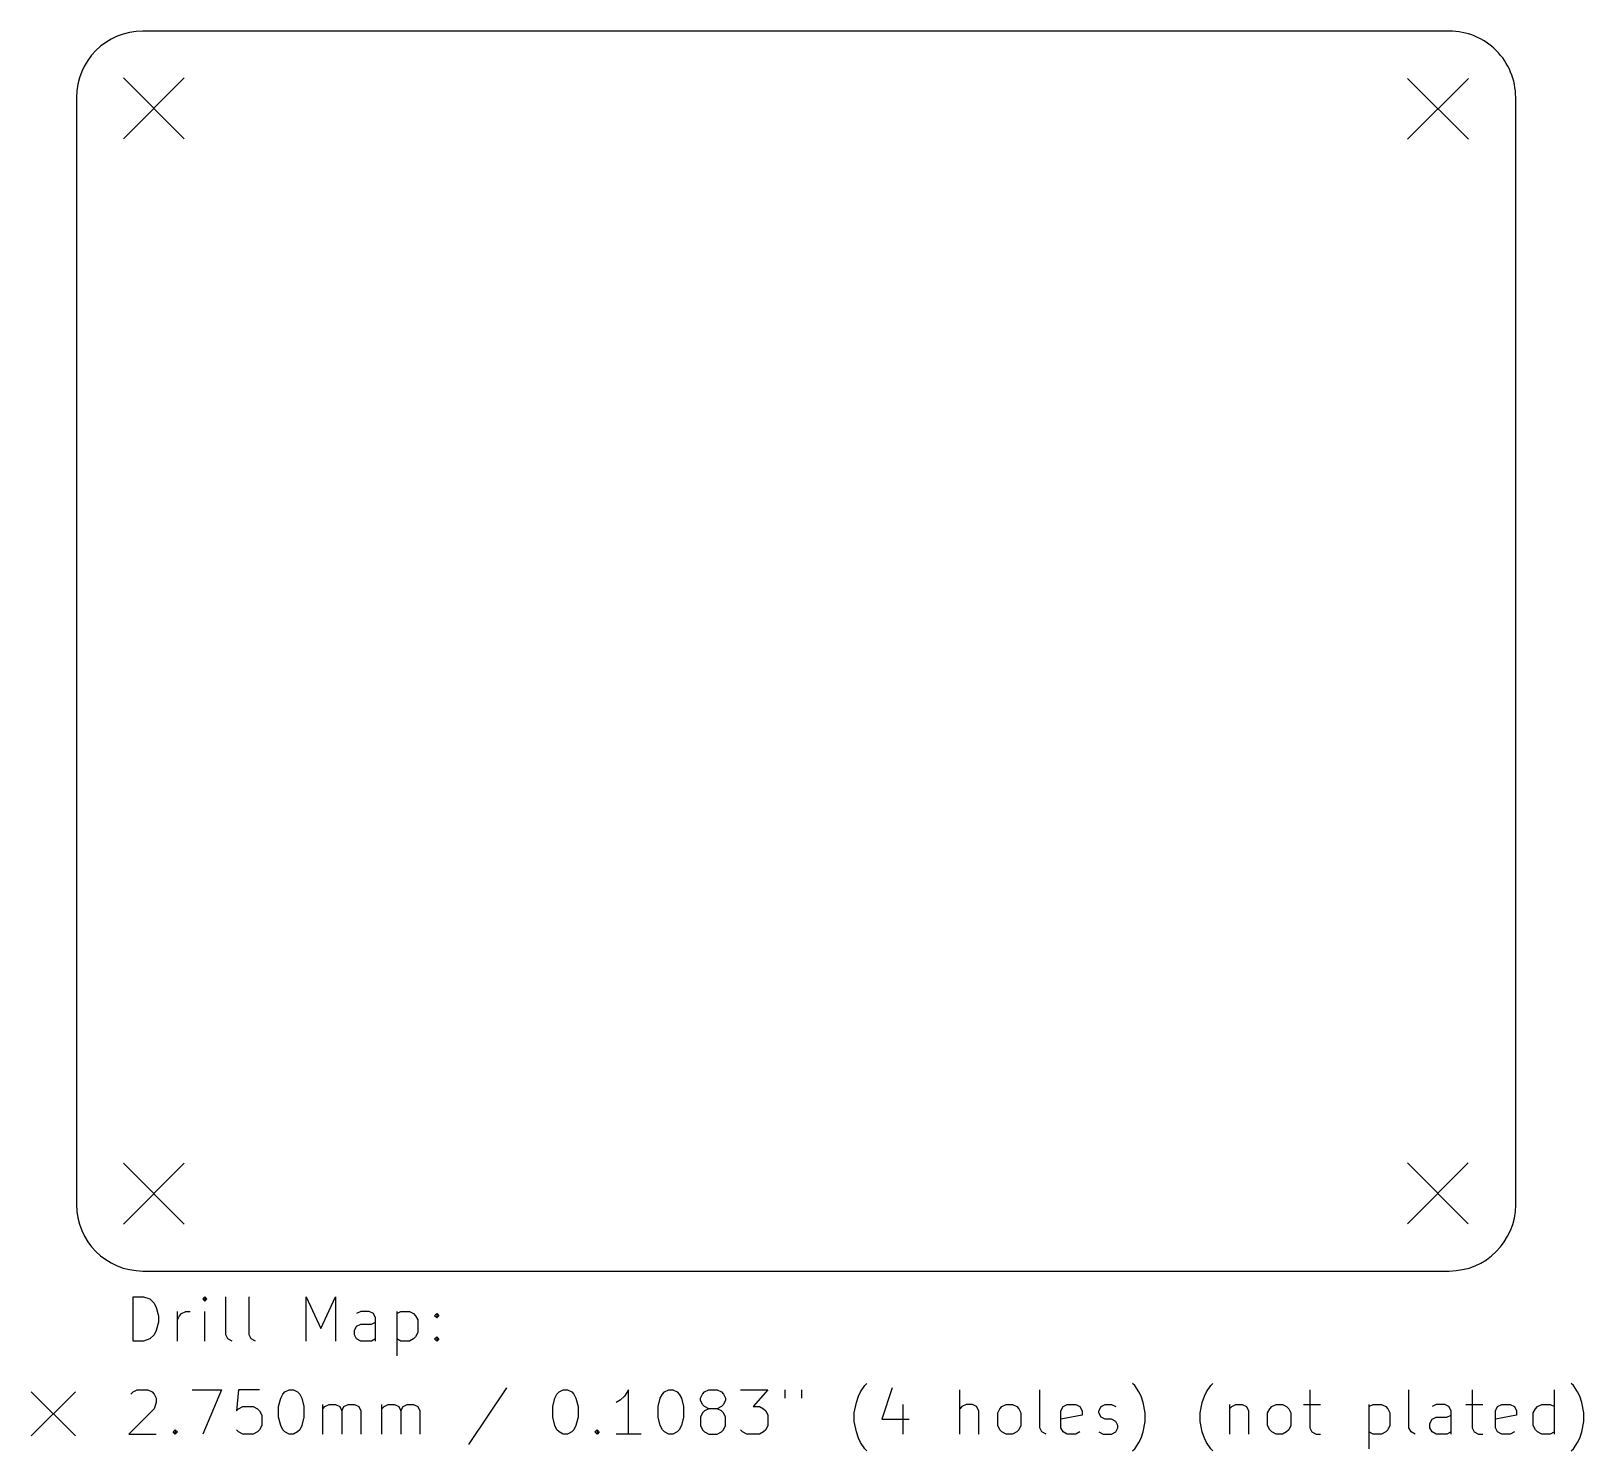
# Model space of a CAD drawing. Extents: x 76.5 to 146.6, y -124.9 to -60.8.
import ezdxf

# ---------------------------------------------------------------- set-up
doc = ezdxf.new("R2010")
doc.units = 0
doc.layers.add('BLACK', color=7, linetype='CONTINUOUS')

msp = doc.modelspace()

# ---------------------------------------------------------------- linework, layer by layer
at = {"layer": 'BLACK', "linetype": 'CONTINUOUS'}
for p, q in [((140.546356, -60.817611), (81.546356, -60.817611)), ((80.665, -62.935), (83.415, -65.685)), ((83.415, -62.935), (80.665, -65.685)), ((138.665, -62.955), (141.415, -65.705)), ((141.415, -62.955), (138.665, -65.705)), ((78.546356, -63.817611), (78.546356, -113.817611)), ((143.546351, -113.822847), (143.546356, -63.817611)), ((80.665, -111.945), (83.415, -114.695)), ((83.415, -111.945), (80.665, -114.695)), ((138.655, -111.935), (141.405, -114.685)), ((141.405, -111.935), (138.655, -114.685)), ((81.546356, -116.817611), (140.546356, -116.817611)), ((81.104124, -119.982449), (81.104124, -117.982449)), ((81.104124, -117.982449), (81.580314, -117.982449)), ((81.580314, -117.982449), (81.866029, -118.077687)), ((81.866029, -118.077687), (82.056505, -118.268163)), ((82.056505, -118.268163), (82.151743, -118.458639)), ((82.151743, -118.458639), (82.246981, -118.839591)), ((84.342219, -117.982449), (84.246981, -118.077687)), ((84.246981, -118.077687), (84.342219, -118.172925)), ((84.437457, -118.077687), (84.342219, -117.982449)), ((84.342219, -117.982449), (84.342219, -118.172925)), ((84.342219, -118.172925), (84.437457, -118.077687)), ((85.2946, -119.696734), (85.2946, -117.982449)), ((86.342219, -119.696734), (86.342219, -117.982449)), ((88.913648, -119.982449), (88.913648, -117.982449)), ((88.913648, -117.982449), (89.580315, -119.41102)), ((89.580315, -119.41102), (90.246981, -117.982449)), ((90.246981, -117.982449), (90.246981, -119.982449)), ((82.246981, -119.125306), (82.151743, -119.506258)), ((82.246981, -118.839591), (82.246981, -119.125306)), ((83.104124, -119.982449), (83.104124, -118.649115)), ((83.104124, -119.030068), (83.199362, -118.839591)), ((83.199362, -118.839591), (83.2946, -118.744353)), ((83.2946, -118.744353), (83.485076, -118.649115)), ((83.485076, -118.649115), (83.675553, -118.649115)), ((84.342219, -119.982449), (84.342219, -118.649115)), ((91.389838, -118.649115), (91.199362, -118.744353)), ((91.199362, -119.315782), (91.389838, -119.220544)), ((91.770791, -118.649115), (91.389838, -118.649115)), ((91.389838, -119.220544), (91.866029, -119.220544)), ((91.961267, -118.744353), (91.770791, -118.649115)), ((91.866029, -119.220544), (92.056505, -119.125306)), ((92.056505, -118.93483), (91.961267, -118.744353)), ((92.056505, -119.982449), (92.056505, -118.93483)), ((93.008886, -118.649115), (93.008886, -120.649115)), ((93.008886, -118.744353), (93.199362, -118.649115)), ((93.199362, -118.649115), (93.580315, -118.649115)), ((93.580315, -118.649115), (93.770791, -118.744353)), ((93.770791, -118.744353), (93.866029, -118.839591)), ((93.866029, -118.839591), (93.961267, -119.030068)), ((93.961267, -119.030068), (93.961267, -119.601496)), ((94.723172, -118.839591), (94.81841, -118.744353)), ((94.81841, -118.93483), (94.723172, -118.839591)), ((94.81841, -118.744353), (94.913648, -118.839591)), ((94.81841, -118.744353), (94.81841, -118.93483)), ((94.913648, -118.839591), (94.81841, -118.93483)), ((81.866029, -119.887211), (81.580314, -119.982449)), ((82.056505, -119.696734), (81.866029, -119.887211)), ((82.151743, -119.506258), (82.056505, -119.696734)), ((85.389838, -119.887211), (85.2946, -119.696734)), ((85.580314, -119.982449), (85.389838, -119.887211)), ((86.437457, -119.887211), (86.342219, -119.696734)), ((86.627933, -119.982449), (86.437457, -119.887211)), ((91.104124, -119.506258), (91.199362, -119.315782)), ((91.104124, -119.696734), (91.104124, -119.506258)), ((91.199362, -119.887211), (91.104124, -119.696734)), ((91.389838, -119.982449), (91.199362, -119.887211)), ((92.056505, -119.887211), (91.866029, -119.982449)), ((93.199362, -119.982449), (93.008886, -119.887211)), ((93.770791, -119.887211), (93.580315, -119.982449)), ((93.866029, -119.791972), (93.770791, -119.887211)), ((93.961267, -119.601496), (93.866029, -119.791972)), ((94.723172, -119.887211), (94.81841, -119.791972)), ((94.81841, -119.982449), (94.723172, -119.887211)), ((94.81841, -119.791972), (94.913648, -119.887211)), ((94.81841, -119.791972), (94.81841, -119.982449)), ((94.913648, -119.887211), (94.81841, -119.982449)), ((81.580314, -119.982449), (81.104124, -119.982449)), ((91.866029, -119.982449), (91.389838, -119.982449)), ((93.580315, -119.982449), (93.199362, -119.982449)), ((113.96127, -122.277687), (114.151746, -121.991972)), ((114.151746, -121.991972), (114.246985, -121.896734)), ((126.342224, -121.991972), (126.246986, -121.896734)), ((126.5327, -122.277687), (126.342224, -121.991972)), ((129.580319, -122.277687), (129.770795, -121.991972)), ((129.770795, -121.991972), (129.866034, -121.896734)), ((146.151749, -121.991972), (146.056511, -121.896734)), ((146.342225, -122.277687), (146.151749, -121.991972)), ((76.496356, -122.267611), (78.496356, -124.267611)), ((78.496356, -122.267611), (76.496356, -124.267611)), ((81.008886, -122.372925), (81.104124, -122.277687)), ((81.104124, -122.277687), (81.2946, -122.182449)), ((81.2946, -122.182449), (81.770791, -122.182449)), ((81.770791, -122.182449), (81.961267, -122.277687)), ((81.961267, -122.277687), (82.056505, -122.372925)), ((82.056505, -122.372925), (82.151743, -122.563401)), ((82.151743, -122.563401), (82.151743, -122.753877)), ((83.770791, -122.182449), (85.104124, -122.182449)), ((85.104124, -122.182449), (84.246981, -124.182449)), ((85.866029, -122.182449), (85.770791, -123.13483)), ((86.81841, -122.182449), (85.866029, -122.182449)), ((87.675553, -122.944353), (87.770791, -122.563401)), ((87.770791, -122.563401), (87.866029, -122.372925)), ((87.866029, -122.372925), (87.961267, -122.277687)), ((87.961267, -122.277687), (88.151743, -122.182449)), ((88.151743, -122.182449), (88.34222, -122.182449)), ((88.34222, -122.182449), (88.532696, -122.277687)), ((88.532696, -122.277687), (88.627934, -122.372925)), ((88.627934, -122.372925), (88.723172, -122.563401)), ((88.723172, -122.563401), (88.81841, -122.944353)), ((97.961268, -122.087211), (96.246983, -124.658639)), ((100.056507, -122.944353), (100.151745, -122.563401)), ((100.151745, -122.563401), (100.246983, -122.372925)), ((100.246983, -122.372925), (100.342221, -122.277687)), ((100.342221, -122.277687), (100.532697, -122.182449)), ((100.532697, -122.182449), (100.723174, -122.182449)), ((100.723174, -122.182449), (100.91365, -122.277687)), ((100.91365, -122.277687), (101.008888, -122.372925)), ((101.008888, -122.372925), (101.104126, -122.563401)), ((101.104126, -122.563401), (101.199364, -122.944353)), ((103.104126, -122.658639), (102.91365, -122.753877)), ((103.294602, -122.468163), (103.104126, -122.658639)), ((103.485078, -122.182449), (103.294602, -122.468163)), ((103.485078, -124.182449), (103.485078, -122.182449)), ((104.818412, -122.944353), (104.91365, -122.563401)), ((104.91365, -122.563401), (105.008888, -122.372925)), ((105.008888, -122.372925), (105.104126, -122.277687)), ((105.104126, -122.277687), (105.294602, -122.182449)), ((105.294602, -122.182449), (105.485079, -122.182449)), ((105.485079, -122.182449), (105.675555, -122.277687)), ((105.675555, -122.277687), (105.770793, -122.372925)), ((105.770793, -122.372925), (105.866031, -122.563401)), ((105.866031, -122.563401), (105.961269, -122.944353)), ((106.723174, -122.563401), (106.818412, -122.372925)), ((106.723174, -122.658639), (106.723174, -122.563401)), ((106.818412, -122.849115), (106.723174, -122.658639)), ((106.818412, -122.372925), (106.91365, -122.277687)), ((106.91365, -122.277687), (107.104126, -122.182449)), ((107.104126, -122.182449), (107.485079, -122.182449)), ((107.485079, -122.182449), (107.675555, -122.277687)), ((107.675555, -122.277687), (107.770793, -122.372925)), ((107.770793, -122.372925), (107.866031, -122.563401)), ((107.866031, -122.658639), (107.770793, -122.849115)), ((107.866031, -122.563401), (107.866031, -122.658639)), ((108.532698, -122.182449), (109.770793, -122.182449)), ((109.770793, -122.182449), (109.104126, -122.944353)), ((110.532698, -122.182449), (110.532698, -122.563401)), ((111.294603, -122.182449), (111.294603, -122.563401)), ((113.770794, -122.753877), (113.866032, -122.468163)), ((113.866032, -122.468163), (113.96127, -122.277687)), ((115.389841, -122.087211), (114.913651, -123.515782)), ((118.437461, -124.182449), (118.437461, -122.182449)), ((122.056509, -123.896734), (122.056509, -122.182449)), ((126.627938, -122.468163), (126.5327, -122.277687)), ((126.723176, -122.753877), (126.627938, -122.468163)), ((129.389843, -122.753877), (129.485081, -122.468163)), ((129.485081, -122.468163), (129.580319, -122.277687)), ((134.246986, -122.182449), (134.246986, -123.896734)), ((138.723177, -123.896734), (138.723177, -122.182449)), ((141.58032, -122.182449), (141.58032, -123.896734)), ((145.294606, -124.182449), (145.294606, -122.182449)), ((146.437463, -122.468163), (146.342225, -122.277687)), ((146.532701, -122.753877), (146.437463, -122.468163)), ((82.056505, -123.039591), (80.913648, -124.182449)), ((82.151743, -122.753877), (82.056505, -123.039591)), ((85.770791, -123.13483), (85.866029, -123.039591)), ((85.866029, -123.039591), (86.056505, -122.944353)), ((86.056505, -122.944353), (86.532696, -122.944353)), ((86.532696, -122.944353), (86.723172, -123.039591)), ((86.723172, -123.039591), (86.81841, -123.13483)), ((86.81841, -123.13483), (86.913648, -123.325306)), ((86.913648, -123.325306), (86.913648, -123.801496)), ((87.675553, -123.420544), (87.675553, -122.944353)), ((87.770791, -123.801496), (87.675553, -123.420544)), ((88.81841, -123.420544), (88.723172, -123.801496)), ((88.81841, -122.944353), (88.81841, -123.420544)), ((89.675553, -124.182449), (89.675553, -122.849115)), ((89.675553, -123.039591), (89.770791, -122.944353)), ((89.770791, -122.944353), (89.961267, -122.849115)), ((89.961267, -122.849115), (90.246982, -122.849115)), ((90.246982, -122.849115), (90.437458, -122.944353)), ((90.437458, -122.944353), (90.532696, -123.13483)), ((90.532696, -123.13483), (90.627934, -122.944353)), ((90.532696, -123.13483), (90.532696, -124.182449)), ((90.627934, -122.944353), (90.81841, -122.849115)), ((90.81841, -122.849115), (91.104124, -122.849115)), ((91.104124, -122.849115), (91.294601, -122.944353)), ((91.294601, -122.944353), (91.389839, -123.13483)), ((91.389839, -123.13483), (91.389839, -124.182449)), ((92.34222, -124.182449), (92.34222, -122.849115)), ((92.34222, -123.039591), (92.437458, -122.944353)), ((92.437458, -122.944353), (92.627934, -122.849115)), ((92.627934, -122.849115), (92.913649, -122.849115)), ((92.913649, -122.849115), (93.104125, -122.944353)), ((93.104125, -122.944353), (93.199363, -123.13483)), ((93.199363, -123.13483), (93.294601, -122.944353)), ((93.199363, -123.13483), (93.199363, -124.182449)), ((93.294601, -122.944353), (93.485077, -122.849115)), ((93.485077, -122.849115), (93.770791, -122.849115)), ((93.770791, -122.849115), (93.961268, -122.944353)), ((93.961268, -122.944353), (94.056506, -123.13483)), ((94.056506, -123.13483), (94.056506, -124.182449)), ((100.056507, -123.420544), (100.056507, -122.944353)), ((100.151745, -123.801496), (100.056507, -123.420544)), ((101.199364, -123.420544), (101.104126, -123.801496)), ((101.199364, -122.944353), (101.199364, -123.420544)), ((104.818412, -123.420544), (104.818412, -122.944353)), ((104.91365, -123.801496), (104.818412, -123.420544)), ((105.961269, -123.420544), (105.866031, -123.801496)), ((105.961269, -122.944353), (105.961269, -123.420544)), ((106.818412, -123.230068), (106.723174, -123.420544)), ((106.723174, -123.420544), (106.723174, -123.801496)), ((106.91365, -122.944353), (106.818412, -122.849115)), ((106.91365, -123.13483), (106.818412, -123.230068)), ((107.104126, -123.039591), (106.91365, -122.944353)), ((107.104126, -123.039591), (106.91365, -123.13483)), ((107.485079, -123.039591), (107.104126, -123.039591)), ((107.675555, -122.944353), (107.485079, -123.039591)), ((107.675555, -123.13483), (107.485079, -123.039591)), ((107.770793, -122.849115), (107.675555, -122.944353)), ((107.770793, -123.230068), (107.675555, -123.13483)), ((107.866031, -123.420544), (107.770793, -123.230068)), ((107.866031, -123.801496), (107.866031, -123.420544)), ((109.104126, -122.944353), (109.389841, -122.944353)), ((109.389841, -122.944353), (109.580317, -123.039591)), ((109.580317, -123.039591), (109.675555, -123.13483)), ((109.675555, -123.13483), (109.770793, -123.325306)), ((109.770793, -123.325306), (109.770793, -123.801496)), ((113.675556, -123.230068), (113.770794, -122.753877)), ((113.675556, -123.61102), (113.675556, -123.230068)), ((115.866032, -122.849115), (115.866032, -124.182449)), ((118.532699, -122.944353), (118.437461, -123.039591)), ((118.723175, -122.849115), (118.532699, -122.944353)), ((119.00889, -122.849115), (118.723175, -122.849115)), ((119.199366, -122.944353), (119.00889, -122.849115)), ((119.294604, -123.13483), (119.199366, -122.944353)), ((119.294604, -124.182449), (119.294604, -123.13483)), ((120.151747, -123.230068), (120.246985, -123.039591)), ((120.151747, -123.801496), (120.151747, -123.230068)), ((120.246985, -123.039591), (120.342223, -122.944353)), ((120.342223, -122.944353), (120.532699, -122.849115)), ((120.532699, -122.849115), (120.818414, -122.849115)), ((120.818414, -122.849115), (121.00889, -122.944353)), ((121.00889, -122.944353), (121.104128, -123.039591)), ((121.104128, -123.039591), (121.199366, -123.230068)), ((121.199366, -123.230068), (121.199366, -123.801496)), ((123.00889, -123.13483), (123.104128, -122.944353)), ((123.00889, -123.896734), (123.00889, -123.13483)), ((123.961271, -123.325306), (123.00889, -123.515782)), ((123.104128, -122.944353), (123.294604, -122.849115)), ((123.294604, -122.849115), (123.675557, -122.849115)), ((123.675557, -122.849115), (123.866033, -122.944353)), ((123.866033, -122.944353), (123.961271, -123.13483)), ((123.961271, -123.13483), (123.961271, -123.325306)), ((124.723176, -123.13483), (124.818414, -122.944353)), ((124.723176, -123.230068), (124.723176, -123.13483)), ((124.818414, -123.420544), (124.723176, -123.230068)), ((124.818414, -122.944353), (125.00889, -122.849115)), ((125.00889, -123.515782), (124.818414, -123.420544)), ((125.00889, -122.849115), (125.294604, -122.849115)), ((125.294604, -122.849115), (125.485081, -122.944353)), ((126.818414, -123.230068), (126.723176, -122.753877)), ((126.818414, -123.61102), (126.818414, -123.230068)), ((129.294605, -123.230068), (129.389843, -122.753877)), ((129.294605, -123.61102), (129.294605, -123.230068)), ((130.627938, -122.849115), (130.627938, -124.182449)), ((130.627938, -123.039591), (130.723176, -122.944353)), ((130.723176, -122.944353), (130.913652, -122.849115)), ((130.913652, -122.849115), (131.199367, -122.849115)), ((131.199367, -122.849115), (131.389843, -122.944353)), ((131.389843, -122.944353), (131.485081, -123.13483)), ((131.485081, -123.13483), (131.485081, -124.182449)), ((132.342224, -123.230068), (132.437462, -123.039591)), ((132.342224, -123.801496), (132.342224, -123.230068)), ((132.437462, -123.039591), (132.5327, -122.944353)), ((132.5327, -122.944353), (132.723176, -122.849115)), ((132.723176, -122.849115), (133.008891, -122.849115)), ((133.008891, -122.849115), (133.199367, -122.944353)), ((133.199367, -122.944353), (133.294605, -123.039591)), ((133.294605, -123.039591), (133.389843, -123.230068)), ((133.389843, -123.230068), (133.389843, -123.801496)), ((133.961272, -122.849115), (134.723176, -122.849115)), ((136.913653, -122.849115), (136.913653, -124.849115)), ((136.913653, -122.944353), (137.104129, -122.849115)), ((137.104129, -122.849115), (137.485082, -122.849115)), ((137.485082, -122.849115), (137.675558, -122.944353)), ((137.675558, -122.944353), (137.770796, -123.039591)), ((137.770796, -123.039591), (137.866034, -123.230068)), ((137.866034, -123.230068), (137.866034, -123.801496)), ((139.961272, -122.849115), (139.770796, -122.944353)), ((139.770796, -123.515782), (139.961272, -123.420544)), ((140.342225, -122.849115), (139.961272, -122.849115)), ((139.961272, -123.420544), (140.437463, -123.420544)), ((140.532701, -122.944353), (140.342225, -122.849115)), ((140.437463, -123.420544), (140.627939, -123.325306)), ((140.627939, -123.13483), (140.532701, -122.944353)), ((140.627939, -124.182449), (140.627939, -123.13483)), ((141.294606, -122.849115), (142.05651, -122.849115)), ((142.627939, -123.13483), (142.723177, -122.944353)), ((142.627939, -123.896734), (142.627939, -123.13483)), ((143.58032, -123.325306), (142.627939, -123.515782)), ((142.723177, -122.944353), (142.913653, -122.849115)), ((142.913653, -122.849115), (143.294606, -122.849115)), ((143.294606, -122.849115), (143.485082, -122.944353)), ((143.485082, -122.944353), (143.58032, -123.13483)), ((143.58032, -123.13483), (143.58032, -123.325306)), ((144.342225, -123.230068), (144.437463, -123.039591)), ((144.342225, -123.801496), (144.342225, -123.230068)), ((144.437463, -123.039591), (144.532701, -122.944353)), ((144.532701, -122.944353), (144.723177, -122.849115)), ((144.723177, -122.849115), (145.10413, -122.849115)), ((145.10413, -122.849115), (145.294606, -122.944353)), ((146.627939, -123.230068), (146.532701, -122.753877)), ((146.627939, -123.61102), (146.627939, -123.230068)), ((82.913648, -124.087211), (83.008886, -123.991972)), ((83.008886, -124.182449), (82.913648, -124.087211)), ((83.008886, -123.991972), (83.104124, -124.087211)), ((83.008886, -123.991972), (83.008886, -124.182449)), ((83.104124, -124.087211), (83.008886, -124.182449)), ((85.866029, -124.087211), (85.770791, -123.991972)), ((86.056505, -124.182449), (85.866029, -124.087211)), ((86.723172, -124.087211), (86.532696, -124.182449)), ((86.81841, -123.991972), (86.723172, -124.087211)), ((86.913648, -123.801496), (86.81841, -123.991972)), ((87.866029, -123.991972), (87.770791, -123.801496)), ((87.961267, -124.087211), (87.866029, -123.991972)), ((88.151743, -124.182449), (87.961267, -124.087211)), ((88.532696, -124.087211), (88.34222, -124.182449)), ((88.627934, -123.991972), (88.532696, -124.087211)), ((88.723172, -123.801496), (88.627934, -123.991972)), ((100.246983, -123.991972), (100.151745, -123.801496)), ((100.342221, -124.087211), (100.246983, -123.991972)), ((100.532697, -124.182449), (100.342221, -124.087211)), ((100.91365, -124.087211), (100.723174, -124.182449)), ((101.008888, -123.991972), (100.91365, -124.087211)), ((101.104126, -123.801496), (101.008888, -123.991972)), ((101.961269, -124.087211), (102.056507, -123.991972)), ((102.056507, -124.182449), (101.961269, -124.087211)), ((102.056507, -123.991972), (102.151745, -124.087211)), ((102.056507, -123.991972), (102.056507, -124.182449)), ((102.151745, -124.087211), (102.056507, -124.182449)), ((105.008888, -123.991972), (104.91365, -123.801496)), ((105.104126, -124.087211), (105.008888, -123.991972)), ((105.294602, -124.182449), (105.104126, -124.087211)), ((105.675555, -124.087211), (105.485079, -124.182449)), ((105.770793, -123.991972), (105.675555, -124.087211)), ((105.866031, -123.801496), (105.770793, -123.991972)), ((106.723174, -123.801496), (106.818412, -123.991972)), ((106.818412, -123.991972), (106.91365, -124.087211)), ((106.91365, -124.087211), (107.104126, -124.182449)), ((107.485079, -124.182449), (107.675555, -124.087211)), ((107.675555, -124.087211), (107.770793, -123.991972)), ((107.770793, -123.991972), (107.866031, -123.801496)), ((108.627936, -124.087211), (108.532698, -123.991972)), ((108.818412, -124.182449), (108.627936, -124.087211)), ((109.580317, -124.087211), (109.389841, -124.182449)), ((109.675555, -123.991972), (109.580317, -124.087211)), ((109.770793, -123.801496), (109.675555, -123.991972)), ((113.770794, -124.087211), (113.675556, -123.61102)), ((113.866032, -124.372925), (113.770794, -124.087211)), ((114.913651, -123.515782), (116.151746, -123.515782)), ((120.246985, -123.991972), (120.151747, -123.801496)), ((120.342223, -124.087211), (120.246985, -123.991972)), ((120.532699, -124.182449), (120.342223, -124.087211)), ((121.00889, -124.087211), (120.818414, -124.182449)), ((121.104128, -123.991972), (121.00889, -124.087211)), ((121.199366, -123.801496), (121.104128, -123.991972)), ((122.151747, -124.087211), (122.056509, -123.896734)), ((122.342223, -124.182449), (122.151747, -124.087211)), ((123.104128, -124.087211), (123.00889, -123.896734)), ((123.294604, -124.182449), (123.104128, -124.087211)), ((123.866033, -124.087211), (123.675557, -124.182449)), ((124.723176, -124.087211), (124.913652, -124.182449)), ((125.294604, -123.515782), (125.00889, -123.515782)), ((125.485081, -123.61102), (125.294604, -123.515782)), ((125.294604, -124.182449), (125.485081, -124.087211)), ((125.580319, -123.801496), (125.485081, -123.61102)), ((125.485081, -124.087211), (125.580319, -123.896734)), ((125.580319, -123.896734), (125.580319, -123.801496)), ((126.627938, -124.372925), (126.723176, -124.087211)), ((126.723176, -124.087211), (126.818414, -123.61102)), ((129.389843, -124.087211), (129.294605, -123.61102)), ((129.485081, -124.372925), (129.389843, -124.087211)), ((132.437462, -123.991972), (132.342224, -123.801496)), ((132.5327, -124.087211), (132.437462, -123.991972)), ((132.723176, -124.182449), (132.5327, -124.087211)), ((133.199367, -124.087211), (133.008891, -124.182449)), ((133.294605, -123.991972), (133.199367, -124.087211)), ((133.389843, -123.801496), (133.294605, -123.991972)), ((134.246986, -123.896734), (134.342224, -124.087211)), ((134.342224, -124.087211), (134.5327, -124.182449)), ((137.104129, -124.182449), (136.913653, -124.087211)), ((137.675558, -124.087211), (137.485082, -124.182449)), ((137.770796, -123.991972), (137.675558, -124.087211)), ((137.866034, -123.801496), (137.770796, -123.991972)), ((138.818415, -124.087211), (138.723177, -123.896734)), ((139.008891, -124.182449), (138.818415, -124.087211)), ((139.675558, -123.706258), (139.770796, -123.515782)), ((139.675558, -123.896734), (139.675558, -123.706258)), ((139.770796, -124.087211), (139.675558, -123.896734)), ((139.961272, -124.182449), (139.770796, -124.087211)), ((140.627939, -124.087211), (140.437463, -124.182449)), ((141.58032, -123.896734), (141.675558, -124.087211)), ((141.675558, -124.087211), (141.866034, -124.182449)), ((142.723177, -124.087211), (142.627939, -123.896734)), ((142.913653, -124.182449), (142.723177, -124.087211)), ((143.485082, -124.087211), (143.294606, -124.182449)), ((144.437463, -123.991972), (144.342225, -123.801496)), ((144.532701, -124.087211), (144.437463, -123.991972)), ((144.723177, -124.182449), (144.532701, -124.087211)), ((145.294606, -124.087211), (145.10413, -124.182449)), ((146.437463, -124.372925), (146.532701, -124.087211)), ((146.532701, -124.087211), (146.627939, -123.61102)), ((80.913648, -124.182449), (82.151743, -124.182449)), ((86.532696, -124.182449), (86.056505, -124.182449)), ((88.34222, -124.182449), (88.151743, -124.182449)), ((100.723174, -124.182449), (100.532697, -124.182449)), ((104.056507, -124.182449), (102.91365, -124.182449)), ((105.485079, -124.182449), (105.294602, -124.182449)), ((107.104126, -124.182449), (107.485079, -124.182449)), ((109.389841, -124.182449), (108.818412, -124.182449)), ((113.96127, -124.563401), (113.866032, -124.372925)), ((114.151746, -124.849115), (113.96127, -124.563401)), ((120.818414, -124.182449), (120.532699, -124.182449)), ((123.675557, -124.182449), (123.294604, -124.182449)), ((124.913652, -124.182449), (125.294604, -124.182449)), ((126.342224, -124.849115), (126.5327, -124.563401)), ((126.5327, -124.563401), (126.627938, -124.372925)), ((129.580319, -124.563401), (129.485081, -124.372925)), ((129.770795, -124.849115), (129.580319, -124.563401)), ((133.008891, -124.182449), (132.723176, -124.182449)), ((134.5327, -124.182449), (134.723176, -124.182449)), ((137.485082, -124.182449), (137.104129, -124.182449)), ((140.437463, -124.182449), (139.961272, -124.182449)), ((141.866034, -124.182449), (142.05651, -124.182449)), ((143.294606, -124.182449), (142.913653, -124.182449)), ((145.10413, -124.182449), (144.723177, -124.182449)), ((146.151749, -124.849115), (146.342225, -124.563401)), ((146.342225, -124.563401), (146.437463, -124.372925)), ((114.246985, -124.944353), (114.151746, -124.849115)), ((126.246986, -124.944353), (126.342224, -124.849115)), ((129.866034, -124.944353), (129.770795, -124.849115)), ((146.056511, -124.944353), (146.151749, -124.849115))]:
    msp.add_line(p, q, dxfattribs=at)
at = {"layer": 'BLACK'}
for centre, radius, start, end in [((81.546372, -63.817627), 3.000017, 90.00031513, 179.99968487), ((140.546383, -63.817583), 2.999973, -0.00052522, 90.00052522), ((81.546383, -113.817583), 3.000028, -179.99947479, -90.00052521), ((140.546372, -113.817627), 2.999983, -90.00031028, -0.09968178)]:
    msp.add_arc(centre, radius, start, end, dxfattribs=at)

doc.saveas('drawing.dxf')
